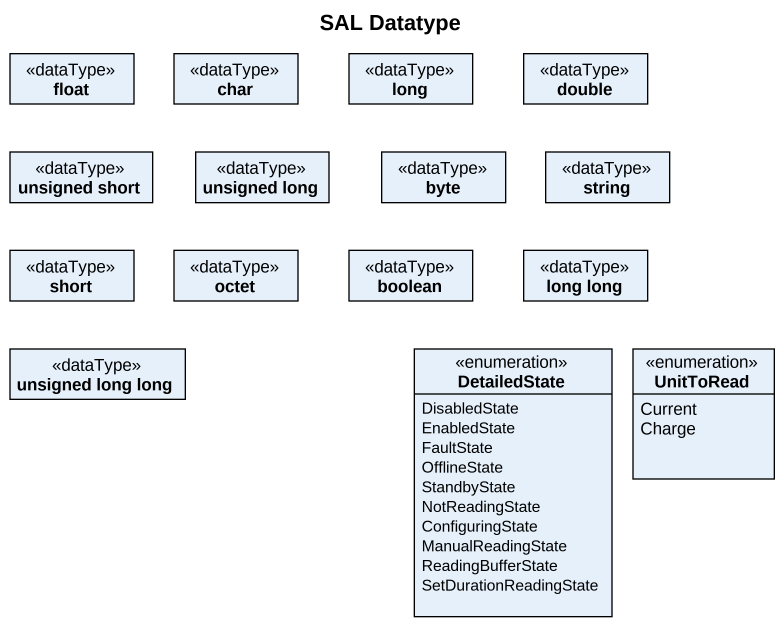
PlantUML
@startuml
title SAL Datatype
hide circle
hide empty members
class float <<dataType>>
class char <<dataType>>
class long <<dataType>>
class double <<dataType>>
class "unsigned short" as unsigned_short <<dataType>>
class "unsigned long" as unsigned_long <<dataType>>
class byte <<dataType>>
class string <<dataType>>
class short <<dataType>>
class octet <<dataType>>
class boolean <<dataType>>
class "long long" as long_long <<dataType>>
class "unsigned long long" as unsigned_long_long <<dataType>>
enum DetailedState {
  DisabledState
  EnabledState
  FaultState
  OfflineState
  StandbyState
  NotReadingState
  ConfiguringState
  ManualReadingState
  ReadingBufferState
  SetDurationReadingState
}
enum UnitToRead {
  Current
  Charge
}
@enduml
